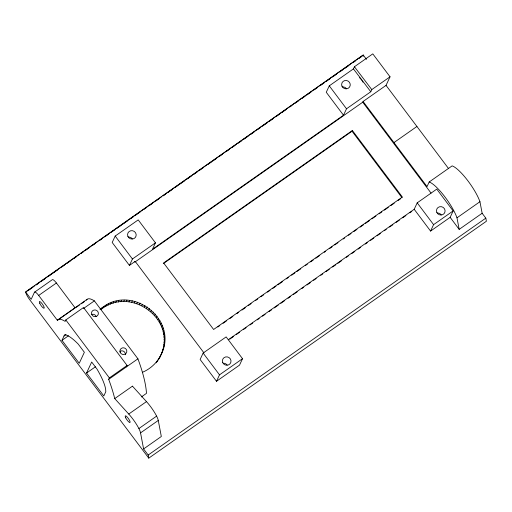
<?xml version="1.0" encoding="UTF-8"?>
<svg xmlns="http://www.w3.org/2000/svg" width="512" height="512" viewBox="0 0 512 512"><rect width="100%" height="100%" fill="white"/><g stroke="black" fill="none" stroke-linecap="round" stroke-linejoin="round"><path stroke-width="0.77" d="M161.901 352.608C175.322 317.99 129.76 286.259 101.331 309.254L102.003 307.827C132.058 283.494 179.258 320.096 160.934 355.027L162.566 351.181M34.483 292.218A5.914 1.408 54.9 0 1 38.682 295.443L57.402 320.346L75.123 307.91L56.41 283.008A5.914 1.408 54.9 0 0 52.205 279.776L34.483 292.218L31.168 299.328L25.6 291.923L363.226 55.034L366.477 59.354M126.419 366.899L127.085 365.472L83.533 307.52L65.811 319.955L65.146 321.389A41.446 9.869 54.9 0 0 57.472 320.23L57.402 320.346M61.984 340.339L64.608 334.726A37.018 8.813 54.9 0 1 78.208 344.083L84.358 352.275L79.226 363.283L61.984 340.339L68.48 335.782M343.507 115.219L326.266 92.275L329.267 85.85L353.44 68.883L354.438 66.739L372.794 53.862L390.035 76.806L371.789 89.606L370.79 91.75L346.509 108.787L343.507 115.219L152.454 249.274L155.45 242.842L138.208 219.898L115.187 236.051L112.192 242.477L129.434 265.421L135.187 261.382L203.968 352.902M103.488 307.744L104.154 306.317M105.747 306.387L106.413 304.96M108.102 305.19L108.768 303.757M110.547 304.16L111.213 302.726M129.434 265.421L132.429 258.989L155.45 242.842M113.056 303.296L113.728 301.869M115.635 302.611L116.301 301.184M135.187 261.382L134.854 262.099L362.739 102.208L363.072 101.491L386.035 85.382L390.035 76.806M118.259 302.106L118.925 300.672M86.554 373.03L91.686 362.022L97.056 369.171A36.243 8.634 54.9 0 1 105.67 389.683L105.798 391.686L103.795 395.974L86.554 373.03L95.462 366.778M120.915 301.779L121.581 300.346M123.597 301.632L124.262 300.205M126.285 301.67L126.95 300.243M128.973 301.894L129.638 300.467M131.642 302.298L132.307 300.87M134.278 302.88L134.944 301.453M136.877 303.642L137.542 302.214M139.418 304.576L140.083 303.149M141.888 305.683L142.554 304.25M363.072 101.491L427.034 186.592L429.178 181.99L452.141 165.875A26.426 6.291 54.9 0 1 467.091 179.763A26.426 6.291 54.9 0 1 479.949 201.709L482.144 213.261L485.811 218.144L486.4 221.242L148.774 458.138L148.186 455.034L143.597 448.934L140.55 432.883A12.192 2.906 54.9 0 0 138.893 428.557L138.387 427.597A18.797 4.48 54.9 0 0 128.755 414.048L114.733 398.592L114.086 396.083A173.325 41.274 54.9 0 0 108.691 379.334L109.363 377.907L127.085 365.472M144.282 306.95L144.947 305.517M146.586 308.371L147.251 306.944M148.781 309.946L149.446 308.518M150.867 311.661L151.533 310.234M152.832 313.51L153.498 312.083M154.656 315.488L155.328 314.061M156.346 317.581L157.011 316.154M157.882 319.776L158.547 318.349M159.264 322.067L159.93 320.64M160.474 324.448L161.139 323.014M161.517 326.893L162.182 325.466M162.387 329.402L163.053 327.974M163.078 331.955L163.744 330.528M163.584 334.547L164.25 333.12M163.904 337.158L164.57 335.731M164.032 339.782L164.704 338.355M163.981 342.406L164.646 340.973M163.738 345.011L164.403 343.584M163.309 347.59L163.974 346.157M156.192 362.797L160.454 355.936L159.789 357.37L161.6 353.594M162.694 350.125L163.366 348.698M157.005 361.773L159.142 358.189M203.123 353.056L200.128 359.488L216.506 381.28L239.526 365.133L242.522 358.701L226.144 336.902L203.123 353.056L219.501 374.848L216.506 381.28M163.283 263.654L352.038 131.219L352.371 130.509L402.368 197.037L213.619 329.478L163.616 262.944L352.371 130.509M414.202 209.286L417.197 202.854L436.762 189.126L453.146 210.918L450.144 217.35L430.579 231.078L414.202 209.286L228.378 339.661M430.579 231.078L433.581 224.646L453.146 210.918M158.477 359.622L159.462 357.933M157.67 360.346C153.754 365.613 148.416 369.83 142.342 372.346M99.968 309.478L102.003 307.827M148.774 458.138L29.638 299.61A8.493 2.022 54.9 0 1 25.747 292.57L25.638 292.109L34.797 285.683M36.102 284.768L79.29 254.464M80.595 253.549L98.266 241.152M99.571 240.23L161.734 196.621M163.04 195.699L363.226 55.034M28.954 290.01L32.883 287.251M36.154 284.954L38.771 283.123M41.389 281.286L45.312 278.528M47.93 276.691L51.853 273.939M53.165 273.018L57.747 269.805M61.67 267.053L64.288 265.216M66.906 263.379L70.829 260.627M73.446 258.79L76.717 256.493M80.646 253.741L83.264 251.904M85.882 250.067L89.805 247.309M92.422 245.472L95.693 243.181M99.622 240.422L102.24 238.586M104.858 236.755L108.781 233.997M111.398 232.16L114.669 229.869M116.634 228.486L121.216 225.274M123.174 223.898L127.757 220.685M130.374 218.848L133.645 216.55M135.61 215.174L140.186 211.962M144.115 209.21L146.733 207.373M149.35 205.536L152.621 203.238M155.891 200.941L159.162 198.65M163.091 195.891L165.709 194.054M168.326 192.218L172.25 189.466M174.867 187.629L178.138 185.331M180.102 183.955L184.685 180.742M187.302 178.906L191.226 176.154M193.843 174.317L197.114 172.019M199.078 170.643L203.654 167.43M207.584 164.672L211.507 161.92M212.819 161.005L216.09 158.707M219.36 156.41L222.63 154.118M226.56 151.36L229.178 149.523M231.795 147.686L235.066 145.395M238.336 143.098L241.606 140.8M243.571 139.424L248.154 136.211M250.765 134.374L254.042 132.077M257.312 129.786L260.582 127.488M262.547 126.112L267.123 122.899M269.088 121.523L273.018 118.765M276.288 116.467L279.558 114.176M281.523 112.8L286.099 109.581M290.029 106.829L291.987 105.453M295.264 103.155L298.534 100.864M301.805 98.566L305.075 96.269M307.04 94.893L310.963 92.141M314.234 89.843L317.51 87.546M320.781 85.254L324.051 82.957M326.016 81.581L329.939 78.822M332.557 76.986L336.486 74.234M339.757 71.936L343.027 69.645M344.992 68.262L348.915 65.51M353.498 62.298L355.456 60.922M358.733 58.624L362.003 56.326M38.682 295.443L56.41 283.008M57.856 319.834L87.091 299.328M76.166 307.392L79.366 305.146M81.286 303.802L84.48 301.555M83.507 308.499L94.374 300.877L137.926 358.822A173.325 41.274 54.9 0 1 146.477 393.357L141.363 396.947M63.987 336.051L65.933 334.688M393.958 142.586L416.922 126.477M108.691 379.334L137.926 358.822M114.733 398.592L132.454 386.157L146.477 401.613A18.797 4.48 54.9 0 1 156.115 415.155L156.621 416.122A12.192 2.906 54.9 0 1 158.272 420.448L161.318 436.499L143.597 448.934M217.856 326.982L219.814 325.606M223.078 323.315L226.349 321.024M229.613 318.733L232.877 316.442M236.794 313.696L238.758 312.32M242.022 310.029L245.286 307.738M248.55 305.446L251.168 303.61M255.738 300.403L257.696 299.027M260.96 296.736L263.578 294.906M267.494 292.154L270.106 290.323M272.717 288.486L275.981 286.195M277.946 284.826L282.515 281.613M286.432 278.867L288.39 277.491M291.661 275.2L294.925 272.909M296.883 271.533L300.8 268.787M305.376 265.574L307.334 264.198M310.598 261.907L313.21 260.077M315.827 258.246L319.744 255.494M324.314 252.288L325.619 251.373M329.542 248.621L332.154 246.79M334.765 244.954L338.029 242.662M343.258 238.995L344.563 238.08M348.48 235.334L351.091 233.498M353.709 231.667L356.973 229.376M360.237 227.085L363.501 224.794M365.459 223.418L369.382 220.666M371.994 218.835L375.91 216.083M379.181 213.792L381.792 211.962M384.403 210.125L388.32 207.379M390.931 205.542L394.202 203.251M398.118 200.506L400.73 198.669M229.779 339.162L233.702 336.403M236.326 334.566L239.597 332.269M243.526 329.51L246.15 327.674M250.074 324.922L252.698 323.078M257.28 319.866L259.245 318.483M262.522 316.192L265.139 314.349M269.069 311.597L271.686 309.754M274.304 307.917L278.234 305.165M280.851 303.322L284.781 300.57M288.058 298.272L290.675 296.435M293.299 294.592L297.222 291.84M301.811 288.621L303.776 287.245M307.046 284.947L310.323 282.65M313.594 280.352L316.218 278.515M320.8 275.296L322.765 273.92M326.035 271.622L329.312 269.325M332.589 267.027L335.859 264.73M337.824 263.354L341.754 260.595M346.336 257.376L348.301 256M351.578 253.702L354.854 251.405M358.125 249.107L360.742 247.27M365.331 244.051L367.296 242.675M370.566 240.378L373.843 238.08M377.114 235.782L380.39 233.485M384.32 230.726L386.285 229.35M389.555 227.053L392.832 224.755M396.109 222.458L399.379 220.16M402.656 217.862L405.926 215.565M409.856 212.813L411.821 211.43M128.755 414.048L146.477 401.613M138.893 428.557L156.621 416.122M219.501 374.848L242.522 358.701M140.55 432.883L158.272 420.448M482.144 213.261L459.181 229.37L456.986 217.818L479.949 201.709M148.186 455.034L485.811 218.144M354.438 66.739L371.789 89.606M353.44 68.883L370.79 91.75M386.035 85.382L448.557 168.57M450.144 217.35L459.181 229.37M362.739 102.208L431.046 193.094M329.267 85.85L346.509 108.787M417.197 202.854L433.581 224.646M352.038 131.219L402.035 197.754M115.187 236.051L132.429 258.989M65.811 319.955L109.363 377.907M132.454 386.157L132.538 386.483M363.264 55.219L363.379 55.68A8.493 2.022 54.9 0 0 363.539 56.186M223.194 363.277A4.346 4.179 25 0 1 227.155 365.05M342.432 86.893A4.346 4.179 25 0 1 346.4 88.659M429.178 181.99A26.426 6.291 54.9 0 1 444.134 195.872A26.426 6.291 54.9 0 1 456.986 217.818M437.267 213.075A4.346 4.179 25 0 1 441.229 214.848M128.358 237.094A4.346 4.179 25 0 1 132.326 238.861M359.494 77.76A4.051 0.966 54.9 0 1 360.038 78.202M360.653 78.829A4.051 0.966 54.9 0 1 361.92 80.442M362.483 81.318A4.051 0.966 54.9 0 1 362.95 82.163M86.4 300.211A41.446 9.869 54.9 0 1 94.374 300.877M119.91 351.405A3.475 3.341 25 0 1 125.395 354.739M91.648 314.432A3.475 3.341 25 0 1 96.134 316.429M222.701 362.49A4.346 4.179 25 0 0 230.093 363.738A4.346 4.179 25 0 0 227.315 356.896A4.346 4.179 25 0 0 222.701 362.49M341.939 86.106A4.346 4.179 25 0 0 349.338 87.354A4.346 4.179 25 0 0 346.56 80.506A4.346 4.179 25 0 0 341.939 86.106M436.774 212.288A4.346 4.179 25 0 0 444.166 213.536A4.346 4.179 25 0 0 441.389 206.688A4.346 4.179 25 0 0 436.774 212.288M127.866 236.307A4.346 4.179 25 0 0 135.264 237.555A4.346 4.179 25 0 0 132.486 230.707A4.346 4.179 25 0 0 127.866 236.307M125.747 417.862A4.051 0.966 54.9 0 0 129.952 422.496A4.051 0.966 54.9 0 0 127.27 417.12A4.051 0.966 54.9 0 0 125.747 417.862M39.859 303.578A4.051 0.966 54.9 0 0 44.064 308.211A4.051 0.966 54.9 0 0 41.382 302.842A4.051 0.966 54.9 0 0 39.859 303.578M91.725 314.464A3.475 3.341 25 0 0 97.645 315.462A3.475 3.341 25 0 0 95.418 309.99A3.475 3.341 25 0 0 91.725 314.464M120.173 352.32A3.475 3.341 25 0 0 126.093 353.318A3.475 3.341 25 0 0 123.872 347.84A3.475 3.341 25 0 0 120.173 352.32"/></g></svg>
